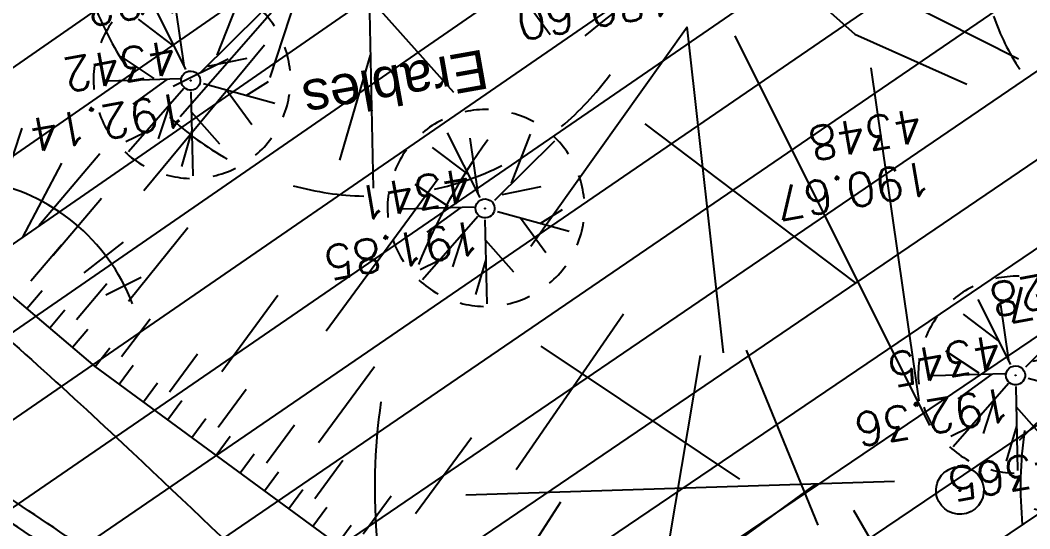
# Model space of a CAD drawing. Extents: x 0 to 613264, y -387505 to 675.
# Drawn here: x 504608 to 514860, y -315613 to -310444 of the extents above; entities that cross this region are included whole.
import ezdxf
from ezdxf.enums import TextEntityAlignment as Align
from ezdxf.lldxf.tags import DXFTag

# ---------------------------------------------------------------- set-up
doc = ezdxf.new("R2010")
doc.units = 0
for name, color, linetype in [('Fond topo - CLO_MUR', 252, 'Continuous'), ('Fond topo - ESPACE_BOISE', 252, 'Continuous'), ('Fond topo - TAL', 252, 'Continuous'), ('Fond topo - TAL_HAC', 252, 'Continuous'), ('Fond topo - VEG', 252, 'Continuous'), ('Fond topo - VEG_TXT_ESSENCE', 252, 'Continuous'), ('Fond topo - Z_500', 252, 'Continuous'), ('prlm-VRD', 2, 'Continuous'), ('SA - EBC', 252, 'Continuous')]:
    doc.layers.add(name, color=color, linetype=linetype)
for name, color, linetype, plot in [('Fond topo - N', 252, 'Continuous', False), ('Fond topo - NCACHE', 252, 'Continuous', False), ('Fond topo - ZCACHE', 252, 'Continuous', False)]:
    doc.layers.add(name, color=color, linetype=linetype, plot=plot)
doc.layers.add('Fond topo - P', color=252, linetype='Continuous', lineweight=50)
doc.layers.add('Fond topo - VOI', color=252, linetype='Continuous', lineweight=25)
doc.styles.add('2000_ARIAL', font='arial.ttf', dxfattribs={"height": 0.400000006})
doc.styles.add('SIMPLEX', font='simplex_.ttf', dxfattribs={"height": 1.25})
tags = doc.linetypes.add('L1', pattern=[1.0000000298023224, 0.6000000238418579, -0.4000000059604645]).pattern_tags.tags
tags[6:7] = [DXFTag(74, 4), DXFTag(75, 0), DXFTag(340, '0'), DXFTag(46, 0.0), DXFTag(50, 0.0), DXFTag(44, 0.0), DXFTag(45, 0.0)]
tags[4:5] = [DXFTag(74, 4), DXFTag(75, 0), DXFTag(340, '0'), DXFTag(46, 0.0), DXFTag(50, 0.0), DXFTag(44, 0.0), DXFTag(45, 0.0)]
tags = doc.linetypes.add('L16', pattern=[0.37500001490116125, 0.300000011920929, -0.07500000298023224]).pattern_tags.tags
tags[6:7] = [DXFTag(74, 4), DXFTag(75, 0), DXFTag(340, '0'), DXFTag(46, 0.0), DXFTag(50, 0.0), DXFTag(44, 0.0), DXFTag(45, 0.0)]
tags[4:5] = [DXFTag(74, 4), DXFTag(75, 0), DXFTag(340, '0'), DXFTag(46, 0.0), DXFTag(50, 0.0), DXFTag(44, 0.0), DXFTag(45, 0.0)]
tags = doc.linetypes.add('L8', pattern=[0.22500000894069674, 0.1500000059604645, -0.07500000298023224]).pattern_tags.tags
tags[6:7] = [DXFTag(74, 4), DXFTag(75, 0), DXFTag(340, '0'), DXFTag(46, 0.0), DXFTag(50, 0.0), DXFTag(44, 0.0), DXFTag(45, 0.0)]
tags[4:5] = [DXFTag(74, 4), DXFTag(75, 0), DXFTag(340, '0'), DXFTag(46, 0.0), DXFTag(50, 0.0), DXFTag(44, 0.0), DXFTag(45, 0.0)]

# ---------------------------------------------------------------- blocks, each defined once
blk = doc.blocks.new('PTOPO')
at = {"layer": 'Fond topo - NCACHE', "style": 'SIMPLEX'}
blk.add_attdef('MAT', text='', height=0.34, dxfattribs=at).set_placement((0.09999999986030161, -0.09999999962747097), align=Align.TOP_LEFT)
at = {"layer": 'Fond topo - ZCACHE', "style": 'SIMPLEX'}
blk.add_attdef('ALT', (0.09999999986030161, 0.09999999962747097), '', height=0.34, dxfattribs=at)
blk = doc.blocks.new('RESINEUX')
at = {"ltscale": 2}
for p, q in [((-0.154166515, -0.311129288), (-0.074169264, -0.3911265390000001)), ((-0.174165828, -0.341128257), (-0.124167546, -0.411125851)), ((-0.204164797, -0.36112757), (-0.174165828, -0.431125164)), ((-0.234163766, -0.381126882), (-0.22416411, -0.431125164)), ((-0.264162735, -0.3911265390000001), (-0.264162735, -0.431125164))]:
    blk.add_line(p, q, dxfattribs=at)
blk.add_ellipse((-0.265161906, -0.212133051), major_axis=(-0.141416496, 0.141416496), ratio=0.9999999999999891, start_param=2.259520706035595, end_param=3.289317319450373, dxfattribs=at)
blk = doc.blocks.new('VEG14')
at = {"ltscale": 2, "flags": 128}
for points in [[(0.5, 0, -1), (-0.5, 0, -1)], [(0.016, 0, -1), (-0.016, 0, -1)]]:
    blk.add_lwpolyline(points, format="xyb", close=True, dxfattribs=at)
blk = doc.blocks.new('VEG12')
at = {"ltscale": 2}
for p, q in [((0.01815258799999997, 0.057406781), (0.100441039, 0.47293725)), ((0.05749608, 0.253444298), (0.145517598, 0.414706841)), ((0.037902722, 0.15845596), (-0.06593155700000003, 0.344147082)), ((-0.158788295, 0.086017079), (-0.245985314, 0.284587218)), ((0.04981112299999996, 0.033821695), (0.391570728, 0.285894318)), ((0.143890955, 0.107467204), (0.230033352, 0.253971609)), ((0.2917471699999999, 0.208620217), (0.392372872, 0.233301274)), ((-0.05229389700000003, 0.02983962500000001), (-0.383643778, 0.204631851)), ((-0.25001839, 0.135126714), (-0.3755999820000001, 0.091127132)), ((0.122915307, -0.02992704099999999), (0.317230371, 0.05540147100000001)), ((0.057557527, -0.01766878999999999), (0.411943876, -0.08413611500000001)), ((-0.05265807700000003, -0.029192154), (-0.412380265, -0.256628677)), ((-0.09359106700000003, -0.049762263), (-0.2956446150000001, -0.04653133200000001)), ((0.184132294, -0.04763066399999999), (0.323120213, -0.192805613)), ((0.01825986499999999, -0.057372749), (0.107637982, -0.4128258760000001)), ((0.02259491799999996, -0.07955337300000001), (0.001649748999999978, -0.36183712)), ((-0.151821475, -0.09483882200000002), (-0.2999525240000001, -0.315936062)), ((0.05371548199999998, -0.188497704), (0.197263789, -0.356749422))]:
    blk.add_line(p, q, dxfattribs=at)
for start, end in [(90, 103.8461539085843), (62.30769199853572, 76.15384597947835), (117.6923078993823, 131.5384619204946), (34.61538499867542, 48.46153799321151), (145.3846149358338, 159.2307690506909), (6.923076979206323, 20.76923090842763), (173.0769230068974, 186.9230769931026), (339.2307689837768, 353.0769230207937), (200.7692310571047, 214.6153850641662), (311.5384620067885, 325.3846150013246), (228.4615380795054, 242.3076921006177), (283.8461540205217, 297.6923080014643), (256.1538460914157, 270)]:
    blk.add_arc((0, 0), 0.496982058, start, end, dxfattribs=at)
blk = doc.blocks.new('VEG12A')
at = {"ltscale": 2}
for p, q in [((0.01815258799999997, 0.057406781), (0.100441039, 0.47293725)), ((0.05749608, 0.253444298), (0.145517598, 0.414706841)), ((0.037902722, 0.15845596), (-0.06593155700000003, 0.344147082)), ((0.04981112299999996, 0.033821695), (0.391570728, 0.285894318)), ((-0.158788295, 0.086017079), (-0.245985314, 0.284587218)), ((0.143890955, 0.107467204), (0.230033352, 0.253971609)), ((0.2917471699999999, 0.208620217), (0.392372872, 0.233301274)), ((-0.05229389700000003, 0.02983962500000001), (-0.383643778, 0.204631851)), ((-0.25001839, 0.135126714), (-0.3755999820000001, 0.091127132)), ((0.122915307, -0.02992704099999999), (0.317230371, 0.05540147100000001)), ((0.057557527, -0.01766878999999999), (0.411943876, -0.08413611500000001)), ((-0.05265807700000003, -0.029192154), (-0.412380265, -0.256628677)), ((-0.09359106700000003, -0.049762263), (-0.2956446150000001, -0.04653133200000001)), ((0.01825986499999999, -0.057372749), (0.107637982, -0.4128258760000001)), ((0.184132294, -0.04763066399999999), (0.323120213, -0.192805613)), ((0.02259491799999996, -0.07955337300000001), (0.001649748999999978, -0.36183712)), ((-0.151821475, -0.09483882200000002), (-0.2999525240000001, -0.315936062)), ((0.05371548199999998, -0.188497704), (0.197263789, -0.356749422))]:
    blk.add_line(p, q, dxfattribs=at)
for start, end in [(90, 103.8461539085843), (62.30769199853572, 76.15384597947835), (117.6923078993823, 131.5384619204946), (34.61538499867542, 48.46153799321151), (145.3846149358338, 159.2307690506909), (6.923076979206323, 20.76923090842763), (173.0769230068974, 186.9230769931026), (339.2307689837768, 353.0769230207937), (200.7692310571047, 214.6153850641662), (311.5384620067885, 325.3846150013246), (228.4615380795054, 242.3076921006177), (283.8461540205217, 297.6923080014643), (256.1538460914157, 270)]:
    blk.add_arc((0, 0), 0.496982058, start, end, dxfattribs=at)
blk = doc.blocks.new('A$C1F970F0F')
at = {"layer": 'SA - EBC'}
h = blk.add_hatch(dxfattribs=at)
h.set_pattern_fill('_USER', color=256, scale=74.99999999999999, angle=-325.7236014113932, style=0, pattern_type=0)
h.set_pattern_definition([(34.27639858860678, (-277130161.1279894, -473864756.7787022), (-42.238928459823, 61.97477650275113), [])])
edge = h.paths.add_edge_path()
edge.add_line((5801.470568619522, -3162.013069131843), (4083.559282644929, -3271.123614088357))
edge.add_line((4083.559282644929, -3271.123614088356), (4014.481307725509, -3717.332461968055))
edge.add_line((4014.48130772551, -3717.332461968055), (3135.517961824245, -3810.19300101904))
edge.add_line((3135.517961824245, -3810.19300101904), (2274.245008604417, -3693.648081323564))
edge.add_line((2274.245008604417, -3693.648081323564), (1554.636776175834, -3420.099318784944))
edge.add_arc((2508.775769578408, -2315.674454232369), 1459.498372788833, 157.1868533427094, 229.1754823893534, ccw=False)
edge.add_arc((1966.013830892235, -2087.371785851423), 870.6752834691503, 94.3015183869224, 157.1868533106914, ccw=False)
edge.add_line((1900.708697991695, -1219.149067345796), (2859.239020416566, -1223.495634912559))
edge.add_arc((3100.860739749298, 1265.329539486049), 2500.526305395239, 264.4549516394795, 302.9422754293212)
edge.add_arc((4209.331858878893, -445.3369775435177), 462.1229708170858, 302.9422754305585, 376.8336969250394)
edge.add_arc((2214.122706379954, -1049.006753214115), 2546.655714682971, 16.8336969158998, 38.14703645440247)
edge.add_arc((3041.32627014761, -399.2990096244524), 1494.806919462396, 38.14703657403813, 72.97328584086019)
edge.add_line((3479.031970107599, 1029.988031775616), (2182.437305702805, 1414.38613606858))
edge.add_line((2182.437305702805, 1414.38613606858), (1056.590900019184, 1822.819186472099))
edge.add_arc((1766.412018482452, 3779.442320525911), 2081.398594438606, 212.7495497786225, 250.0603089288685, ccw=False)
edge.add_line((15.86575126143373, 2653.472571668582), (-104.0907319930869, 3091.26353710603))
edge.add_line((-104.0907319930869, 3091.26353710603), (-169.6986146466322, 3639.54836895815))
edge.add_line((-169.6986146466322, 3639.548368958149), (-35.58090533515337, 6158.014854826562))
edge.add_arc((-194.3533792400212, 7143.826589584332), 998.5156357593988, 279.1493507374978, 373.962283499627)
edge.add_arc((2392.201579171132, 7786.918955579627), 1666.786287877102, 172.6269749467245, 193.9622835974407, ccw=False)
edge.add_arc((-45.50651600643437, 8102.354993671941), 791.2455775503726, -7.373025019439765, 16.43829965925021)
edge.add_line((713.3969204091394, 8326.263765657093), (486.7428317772967, 9142.81155059313))
edge.add_line((486.7428317772967, 9142.811550593131), (1338.845530021721, 9564.23852196786))
edge.add_line((1338.845530021721, 9564.23852196786), (1632.623584095551, 8945.24637913095))
edge.add_line((1632.623584095551, 8945.246379130947), (1394.029444699765, 8829.874494032001))
edge.add_line((1394.029444699765, 8829.874494032001), (1731.997733793977, 8131.230781666551))
edge.add_arc((1233.216649704336, 7889.945865525577), 554.0766919865823, -19.640967550384175, 25.815335324856676, ccw=False)
edge.add_line((1755.055695752756, 7703.706797235046), (1558.214479468655, 6807.520788570679))
edge.add_line((1558.214479468655, 6807.52078857068), (1570.021725572625, 6609.158708993335))
edge.add_line((1570.021725572625, 6609.158708993335), (1852.913141606868, 5734.125706863067))
edge.add_line((1852.913141606869, 5734.125706863067), (2726.748207475315, 4020.986816292172))
edge.add_line((2726.748207475315, 4020.986816292172), (3802.352916265851, 4004.947770972833))
edge.add_arc((8355.58168857983, 5950.706307988518), 4951.552134169374, 203.138762427905, 230.8301436200186)
edge.add_arc((13583.66465597079, 12367.85935474512), 13228.79229856088, 230.8301435441083, 233.1638398044412)
edge.add_line((5652.622255943647, 1780.153648245416), (4998.697813068342, 1820.441475819727))
edge.add_line((4998.697813068342, 1820.441475819727), (4863.841220233488, 767.0816613875431))
edge.add_line((4863.841220233488, 767.0816613875434), (5595.355488733695, 631.185878681516))
edge.add_line((5595.355488733695, 631.1858786815158), (5852.747939948536, -2020.707044821664))
edge.add_line((5852.747939948536, -2020.707044821665), (5881.394298709887, -2966.563612924887))
edge.add_line((5881.394298709887, -2966.563612924887), (5801.470568619523, -3162.013069131842))
at = {"layer": 'Fond topo - CLO_MUR', "linetype": 'L8', "ltscale": 2, "flags": 128}
blk.add_lwpolyline([(3375.085925823509, 3377.319546554006), (3611.63195047487, 3180.338288114491), (3780.034951767066, 3071.657482371819), (3975.98775753637, 2972.256559574312)], dxfattribs=at)
at = {"layer": 'Fond topo - ESPACE_BOISE', "linetype": 'L1', "ltscale": 2, "flags": 128}
blk.add_lwpolyline([(5801.470568619522, -3162.013069131843), (4083.559282644929, -3271.123614088356), (4014.48130772551, -3717.332461968055), (3135.517961824245, -3810.19300101904), (2274.245008604417, -3693.648081323564), (1554.636776175834, -3420.099318784944, -0.3248648439675891), (1163.447808694293, -1749.787382690587, -0.2814891279475962), (1900.708697991695, -1219.149067345796), (2859.239020416566, -1223.495634912559, 0.1695292870025676), (4460.631470672048, -833.159289007697, 0.3340686001642133), (4651.652558133293, -311.5085830883972, 0.09326601102169153), (4216.884593398947, 524.0158635944096, 0.153138720952933), (3479.031970107599, 1029.988031775616), (2182.437305702805, 1414.38613606858), (1056.590900019184, 1822.819186472099, -0.1642525569996709), (15.86575126143373, 2653.472571668582), (-104.0907319930869, 3091.26353710603), (-169.6986146466322, 3639.548368958149), (-35.58090533515337, 6158.014854826562, 0.4390366150430304), (774.660880078399, 7384.751557306568, -0.09336270405047195), (739.1967976091219, 8000.81547627212, 0.104271961321091), (713.3969204091394, 8326.263765657093), (486.7428317772967, 9142.811550593131), (1338.845530021721, 9564.23852196786), (1632.623584095551, 8945.246379130947), (1394.029444699765, 8829.874494032001), (1731.997733793977, 8131.23078166655, -0.2009829630843761), (1755.055695752756, 7703.706797235046), (1558.214479468655, 6807.52078857068), (1570.021725572625, 6609.158708993335), (1852.913141606869, 5734.125706863067), (2726.748207475315, 4020.986816292172), (3802.352916265851, 4004.947770972833, 0.121417881002313), (5228.074839294609, 2111.882341611708, 0.01018302282179253), (5652.622255943647, 1780.153648245416), (4998.697813068342, 1820.441475819727), (4863.841220233488, 767.0816613875434), (5595.355488733695, 631.1858786815158), (5852.747939948536, -2020.707044821665), (5881.394298709887, -2966.563612924887)], format="xyb", close=True, dxfattribs=at)
at = {"layer": 'Fond topo - TAL', "linetype": 'L8', "ltscale": 2, "flags": 128}
for points in [[(3095.782607199828, 2385.585303046955, 0.2025701717713174), (3062.928562418754, 2428.211306367457, -0.007879161599459306), (2857.803467410294, 2566.268508164295, -0.01612499363821745), (2760.575440600426, 2638.720483728613, -0.005612050926987784), (2357.461271401177, 2967.296817088869, -0.02310981944406066), (2262.98048469697, 3053.793995152751, -0.02656853736084773), (2121.606081146174, 3211.721960668646, -0.03868213141289542), (2038.45437682572, 3333.343527862226, -0.007175392863421301), (1963.013500548578, 3468.842593592141, -0.004924543901637316), (1858.109154729277, 3668.478834636397, -0.003633774980151405), (1725.411288200116, 3931.858539373142, -0.005756497948632509), (1644.66149301996, 4099.913051201009, -0.02086462232268653), (1548.002817935727, 4331.961080216465, -0.01528835115206335), (1439.664852180741, 4656.282704507437, -0.00998661920293276), (1370.416238611539, 4904.713335883505, -0.02421681069612429), (1348.592634374304, 5010.498408480193, -0.004068535753421325), (1329.870118341899, 5137.04332846393, -0.00117186381131355), (1269.618313142295, 5576.012034803227, -0.001529534022618814), (1207.758708859682, 6045.509424564135, -0.006277708336209411), (1194.419927550409, 6160.595131915282, -0.0295487888980973), (1190.357233869101, 6253.392064706427, -0.007897956095757505), (1200.907519814881, 6592.264625065231, -0.009534636861174617), (1219.619672052993, 6875.423149991743, -0.02633710465156826), (1230.412077270945, 6953.292803315764)], [(1648.476071099158, 4701.044742868301), (1893.836695455289, 4444.173057774624), (2760.977628470978, 3666.99480532285), (3028.826082149247, 3460.239980397087), (3286.899550296483, 3277.195127444467, 0.171233238763422), (3472.041498058922, 3224.408252583907, -0.137285581872792), (3581.59565091623, 3200.893260052817), (3809.656691272578, 2997.558123048317), (3923.665475203653, 2946.706003644211)]]:
    blk.add_lwpolyline(points, format="xyb", dxfattribs=at)
at = {"layer": 'Fond topo - TAL', "ltscale": 2, "flags": 128}
blk.add_lwpolyline([(3957.59698330233, 2412.259917044002, -0.3425138750578529), (3406.885209989199, 2389.106051835992), (3038.389476030778, 2659.934852452931), (2530.54520203733, 3091.617978206086), (2294.302469555111, 3326.532365966428), (2122.098396306587, 3557.314033333056), (1939.759742864402, 3903.483195508229), (1734.751709066676, 4375.89273427344), (1606.07620429634, 4718.291820492157)], format="xyb", dxfattribs=at)
at = {"layer": 'Fond topo - TAL_HAC', "ltscale": 2}
for p, q in [((3480.730896705856, 2781.942152615512), (3639.391716761943, 3004.983940947067)), ((3676.487378565093, 2673.638500941837), (3639.391716761943, 3004.983940947067)), ((3087.947960605785, 2838.59872892327), (3210.348714857493, 2986.524573232572)), ((2981.143896057862, 2803.092478766256), (3043.319439732024, 2876.237552117228)), ((3272.99661782814, 2696.002056562657), (3386.701805680945, 2850.711882857619)), ((3072.362027682774, 2726.192135246417), (3132.576481457357, 2800.959906112665)), ((2973.139954831514, 2746.897981769432), (3004.227726668595, 2783.470518444918)), ((3019.307616047432, 2707.654061222595), (3050.395387884512, 2744.226597898081)), ((2969.137984112622, 2718.800733338435), (2984.68187013688, 2737.087001608763)), ((3167.011259366181, 2654.757650402542), (3223.863853260698, 2732.112563319091)), ((2992.221814723354, 2699.178773017097), (3007.765700742065, 2717.465041383264)), ((3065.223151464368, 2669.988720358446), (3094.328667510148, 2708.157672873603)), ((3465.905100409737, 2555.012334456881), (3574.759987839602, 2713.172422447582)), ((3015.305645425593, 2679.55681267843), (3030.849531352798, 2697.843081061927)), ((3038.389476030778, 2659.934852452931), (3053.27729633107, 2678.75911354285)), ((3772.722297742313, 2498.624583825215), (3699.83679754253, 2676.252576809331)), ((3114.018580212495, 2634.13544735524), (3142.444877151089, 2672.812903767762)), ((3621.337139908716, 2481.676311859104), (3653.137959702037, 2671.02442505268)), ((3062.955858268746, 2641.879599083378), (3077.169006746708, 2661.218327335393)), ((3265.276788501064, 2582.536636889673), (3322.12938243024, 2659.891549989234)), ((3087.52224058089, 2623.82434560499), (3101.735388950017, 2643.163073782828)), ((3163.151344745278, 2598.024940415793), (3191.577641678326, 2636.702396924154)), ((3112.08862280153, 2605.769092143932), (3126.30177129682, 2625.107820487452)), ((3136.655005056827, 2587.713838865885), (3150.868153643623, 2607.052567192076)), ((3212.284109215667, 2561.914433772527), (3240.710406154261, 2600.591890185048)), ((3161.22138740363, 2569.658585570509), (3175.434535876044, 2588.997313918361)), ((3363.542317504237, 2510.315623306959), (3420.394911433413, 2587.670536406521)), ((3185.787769636051, 2551.603332296795), (3200.000918096684, 2570.942060457303)), ((3261.416873817768, 2525.803927199104), (3289.843170756362, 2564.481383611626)), ((3210.35415183936, 2533.54807874423), (3224.567300317322, 2552.886806996245)), ((3234.920534186163, 2515.492825448854), (3249.133682646796, 2534.831553609362)), ((3310.549638236169, 2489.693420281319), (3338.975935192092, 2528.370876785347)), ((3459.465305657792, 2441.624960304023), (3511.415289448456, 2522.354132211062)), ((3259.486916406802, 2497.437571987796), (3273.700064902093, 2516.776300331315)), ((3857.035374331589, 2430.45307446684), (3808.643389542663, 2513.363965137052)), ((3284.053298639223, 2479.382318714081), (3298.266447248896, 2498.72104703594))]:
    blk.add_line(p, q, dxfattribs=at)
at = {"layer": 'Fond topo - VOI', "linetype": 'L16', "ltscale": 2, "flags": 128}
for points in [[(56.86273404000667, 5466.869533712125, 0.01722442130375293), (100.7490957892572, 5241.697965665058, 0.04305158241120926), (129.0531697791089, 5154.237426918125, 0.001177569187763674), (261.1383144067263, 4843.032870582231, 0.002427729493112618), (326.2931529755457, 4692.548588717941, 0.001967020956825959), (521.7143402869494, 4251.859969264527, 0.009053493585175633), (566.2761374997808, 4157.064661844938, 0.02150890483590385), (610.9202550321957, 4075.450427662592, 0.003755857879048691), (889.7388132796558, 3621.776473779397, 0.006031040761159129), (1058.432869866898, 3358.963102764782, 0.008024603406108846), (1190.723453779874, 3165.076943838002, 0.04845863152505209), (1333.12735334017, 2999.950607903149, 0.03430654925623074), (1569.661950786684, 2803.244906391133, 0.02760387630777388), (1826.234968976132, 2638.810179415927, 0.04574181495738096), (1994.127830099467, 2563.162316615725, 0.003041655411540011), (2118.636492087664, 2521.094780365128, 0.0008412879643141841), (2569.95813666258, 2372.502347187572, 0.002454288050361413), (2676.546111865867, 2338.186503763289, 0.001190149676915431), (2896.85720450872, 2269.025802803667, 0.2729859319538775), (3085.813253685456, 2299.397294490318, 0.5229621065076793), (3073.34446760256, 2445.294900231599, -0.00786055030879591), (2869.230622651343, 2582.682530549924, -0.01612499385767952), (2773.036716856073, 2654.363904177509, -0.005612051181520921), (2370.270541471567, 2982.65658904875, -0.02310981858493283), (2277.152658593871, 3067.906028562828, -0.02656853706870258), (2137.194908309708, 3224.251464528256, -0.03868213082134395), (2055.787146643901, 3343.322260046691, -0.007175393436975411), (1980.62549295001, 3478.319814973278, -0.004924544095459816), (1875.904400606205, 3677.607318775999, -0.003633774744343019), (1743.337332500545, 3940.727413854674, -0.005756498423518589), (1662.78697956522, 4108.366851243539, -0.02086462172059421), (1566.769855111369, 4338.874712779702, -0.01528835093536459), (1458.819309716361, 4662.036551636573, -0.009986619233383176), (1389.785193736479, 4909.697668854853, -0.02421681082814337), (1368.352793964908, 5013.586465003814, -0.004068535890819898), (1349.677914238661, 5139.809412170728, -0.001171863945288602), (1289.438857186837, 5578.685241930464, -0.00152953393264567), (1227.595236878256, 6048.061317698067, -0.006277708744472327), (1214.314274635904, 6162.648167620609, -0.02954878833963652), (1210.354884519365, 6253.085519557625, -0.007897955815137008), (1220.885509931378, 6591.326589082498, -0.009534637172886556), (1239.547369758186, 6873.72407204614, -0.03049426633253396), (1252.434107135826, 6961.345490526273, -0.01959706265007154), (1271.710791750347, 7038.058871881049, -0.007385007286054106), (1333.748061266518, 7238.506499872628, -0.00703834365838784), (1410.346328429002, 7462.873897527673, -0.02475780953821647), (1436.145647660488, 7525.181389840833, -0.03116737178628414), (1471.634894757119, 7589.471303993479, 0.01624541013141497), (1543.319578909271, 7710.6426178109, 0.01140558707328078), (1607.813491966961, 7834.851061375523, 0.007490832612850338), (1698.790012244002, 8027.532514171119, 0.04894958720658051), (1711.858641002832, 8065.895651161012, 0.0172000170103988), (1734.285776140107, 8178.786629708202)], [(2987.090255887735, 3525.93497605828), (2778.771690985974, 3693.824894364961), (1920.458931361637, 4483.244150666394), (1739.378929368471, 4662.191092956335), (1547.087246993569, 4825.52897472625, 0.006613177661415453), (1566.221531503088, 4729.05661493679, 0.0253330758707247), (1572.817973495041, 4704.227986633317, 0.0108239182364817), (1678.81001846685, 4396.774028150211, 0.0154671533395052), (1764.198655707288, 4185.787397135205, 0.008576348943051731), (1882.645658717033, 3929.312283425553, 0.01028033573557607), (1989.460137957958, 3719.219452988883, 0.01106412546931602), (2075.120058173796, 3567.168406023353, 0.01276571990151378), (2155.559066897506, 3439.066135894078, 0.02852594718343021), (2262.119649222697, 3296.916511789957, 0.02727313298894189), (2389.426971177748, 3161.580198370903, 0.02090956724912697), (2508.122789435383, 3057.557199478523, -0.007088603211397751), (2866.451620112523, 2760.622745821428, -0.01193470594219347), (3066.402775042653, 2581.675054487797, -0.00729741006515078), (3381.893297893625, 2276.680049208291), (3780.922905691493, 1773.423919905976), (3898.039086804947, 1615.372682788266), (4174.519084710243, 1187.402733783909), (4241.50575886574, 689.604471750609)]]:
    blk.add_lwpolyline(points, format="xyb", dxfattribs=at)
at = {"layer": 'Fond topo - P', "ltscale": 2}
ref = blk.add_blockref('PTOPO', (3630.195235171229, 3063.765446331053), dxfattribs=dict(at, xscale=99.99999999999994, yscale=99.99999999999994, zscale=99.99999999999994, rotation=190.0656205306617))
ref.add_attrib('MAT', '4349', dxfattribs={"layer": 'Fond topo - N', "color": 0, "ltscale": 2, "height": 33.99999999999999, "rotation": 190.0656204987762, "style": 'SIMPLEX'}).set_placement((3618.601393310218, 3071.863768802562), align=Align.TOP_LEFT)
ref.add_attrib('ALT', '189.60', (3622.096912430749, 3052.171604426191), dxfattribs={"layer": 'Fond topo - Z_500', "color": 0, "ltscale": 2, "height": 33.99999999999999, "rotation": 190.0656204987762, "style": 'SIMPLEX'})
ref = blk.add_blockref('PTOPO', (3200.036706311847, 3027.873622229758), dxfattribs=dict(at, xscale=99.99999999999994, yscale=99.99999999999994, zscale=99.99999999999994, rotation=190.0656205306617))
ref.add_attrib('MAT', '4991', dxfattribs={"layer": 'Fond topo - N', "color": 0, "ltscale": 2, "height": 33.99999999999999, "rotation": 190.0656204987762, "style": 'SIMPLEX'}).set_placement((3188.442864502824, 3035.971944975785), align=Align.TOP_LEFT)
ref.add_attrib('ALT', '191.22', (3184.043149579785, 3066.278458976829), dxfattribs={"layer": 'Fond topo - Z_500', "color": 0, "ltscale": 2, "height": 33.99999999999999, "rotation": 190.0656204987762, "style": 'SIMPLEX'})
ref = blk.add_blockref('PTOPO', (3135.724438184013, 2950.456905916762), dxfattribs=dict(at, xscale=99.99999999999994, yscale=99.99999999999994, zscale=99.99999999999994, rotation=190.0656205306617))
ref.add_attrib('MAT', '4342', dxfattribs={"layer": 'Fond topo - N', "color": 0, "ltscale": 2, "height": 33.99999999999999, "rotation": 190.0656204987762, "style": 'SIMPLEX'}).set_placement((3124.130596352114, 2958.555228667121), align=Align.TOP_LEFT)
ref.add_attrib('ALT', '192.14', (3127.626115437987, 2938.863064107739), dxfattribs={"layer": 'Fond topo - Z_500', "color": 0, "ltscale": 2, "height": 33.99999999999999, "rotation": 190.0656204987762, "style": 'SIMPLEX'})
ref = blk.add_blockref('PTOPO', (3892.782297041567, 2880.849615205403), dxfattribs=dict(at, xscale=99.99999999999994, yscale=99.99999999999994, zscale=99.99999999999994, rotation=190.0656205306617))
ref.add_attrib('MAT', '4348', dxfattribs={"layer": 'Fond topo - N', "color": 0, "ltscale": 2, "height": 33.99999999999999, "rotation": 190.0656204987762, "style": 'SIMPLEX'}).set_placement((3881.18845515768, 2888.947937681244), align=Align.TOP_LEFT)
ref.add_attrib('ALT', '190.67', (3884.683974278211, 2869.255773304873), dxfattribs={"layer": 'Fond topo - Z_500', "color": 0, "ltscale": 2, "height": 33.99999999999999, "rotation": 190.0656204987762, "style": 'SIMPLEX'})
ref = blk.add_blockref('PTOPO', (3434.587062900683, 2820.488798147227), dxfattribs=dict(at, xscale=99.99999999999994, yscale=99.99999999999994, zscale=99.99999999999994, rotation=190.0656205306617))
ref.add_attrib('MAT', '4341', dxfattribs={"layer": 'Fond topo - N', "color": 0, "ltscale": 2, "height": 33.99999999999999, "rotation": 190.0656204987762, "style": 'SIMPLEX'}).set_placement((3422.993221068783, 2828.587120897586), align=Align.TOP_LEFT)
ref.add_attrib('ALT', '191.85', (3426.488740154656, 2808.894956338204), dxfattribs={"layer": 'Fond topo - Z_500', "color": 0, "ltscale": 2, "height": 33.99999999999999, "rotation": 190.0656204987762, "style": 'SIMPLEX'})
ref = blk.add_blockref('PTOPO', (4092.636267209536, 2716.050298266725), dxfattribs=dict(at, xscale=99.99999999999994, yscale=99.99999999999994, zscale=99.99999999999994, rotation=190.0656205306617))
ref.add_attrib('MAT', '4347', dxfattribs={"layer": 'Fond topo - N', "color": 0, "ltscale": 2, "height": 33.99999999999999, "rotation": 190.0656204987762, "style": 'SIMPLEX'}).set_placement((4081.042425400512, 2724.148621012751), align=Align.TOP_LEFT)
ref.add_attrib('ALT', '192.28', (4102.343904953407, 2771.377790983991), dxfattribs={"layer": 'Fond topo - Z_500', "color": 0, "ltscale": 2, "height": 33.99999999999999, "rotation": 190.0656204987762, "style": 'SIMPLEX'})
ref = blk.add_blockref('PTOPO', (3973.229963875944, 2650.957424799547), dxfattribs=dict(at, xscale=99.99999999999994, yscale=99.99999999999994, zscale=99.99999999999994, rotation=190.0656205306617))
ref.add_attrib('MAT', '4345', dxfattribs={"layer": 'Fond topo - N', "color": 0, "ltscale": 2, "height": 33.99999999999999, "rotation": 190.0656204987762, "style": 'SIMPLEX'}).set_placement((3961.636121935209, 2659.05574747573), align=Align.TOP_LEFT)
ref.add_attrib('ALT', '192.36', (3965.131641135464, 2639.363582894686), dxfattribs={"layer": 'Fond topo - Z_500', "color": 0, "ltscale": 2, "height": 33.99999999999999, "rotation": 190.0656204987762, "style": 'SIMPLEX'})
ref = blk.add_blockref('PTOPO', (4034.305894850449, 2534.694046648771), dxfattribs=dict(at, xscale=99.99999999999994, yscale=99.99999999999994, zscale=99.99999999999994, rotation=190.0656205306617))
ref.add_attrib('MAT', '4365', dxfattribs={"layer": 'Fond topo - N', "color": 0, "ltscale": 2, "height": 33.99999999999999, "rotation": 190.0656204987762, "style": 'SIMPLEX'}).set_placement((4022.712053018549, 2542.79236939913), align=Align.TOP_LEFT)
ref.add_attrib('ALT', '193.02', (4203.756338834735, 2542.419792396544), dxfattribs={"layer": 'Fond topo - Z_500', "color": 0, "ltscale": 2, "height": 33.99999999999999, "rotation": 190.0656204987762, "style": 'SIMPLEX'})
at = {"layer": 'Fond topo - VEG', "ltscale": 2, "zscale": 99.99999999999997}
for name, p, xscale, yscale, rotation in [('VEG12', (3318.508563064214, 3132.95532671826), 603.8399999999999, 603.8399999999999, 192.432705982593), ('VEG12A', (4186.501492622581, 3098.713817505098), 503.1999999999997, 503.1999999999997, 192.432705982593), ('RESINEUX', (2582.628404159863, 2793.257035104913), 997.2781133949251, 997.2781133949251, 116.6488402594871), ('VEG12', (3922.439547941292, 2536.923364073975), 1207.68, 1207.68, 192.432705982593), ('VEG12', (3136.713882601442, 2950.979502147072), 201.2799999999999, 201.2799999999999, 192.432705982593), ('VEG12', (4375.609812473452, 2537.135397827272), 799.9999999999998, 799.9999999999998, 192.432705982593), ('VEG14', (3135.450252774585, 2950.312088953503), 19.38, 19.38, 207.8417380991697), ('VEG12', (3435.302321874025, 2820.866577231266), 201.2799999999999, 201.2799999999999, 192.432705982593), ('VEG14', (3434.312877491255, 2820.343981183968), 19.38, 19.38, 207.8417380991697), ('VEG12', (3974.219408241384, 2651.48002075534), 201.2799999999999, 201.2799999999999, 192.432705982593), ('VEG14', (3972.955778449186, 2650.812607744783), 19.38, 19.38, 207.8417380991697), ('VEG14', (3916.502881471382, 2533.787786875127), 48.44799999999999, 48.44799999999999, 207.8417380991697)]:
    blk.add_blockref(name, p, dxfattribs=dict(at, xscale=xscale, yscale=yscale, rotation=rotation))
at = {"layer": 'Fond topo - VEG_TXT_ESSENCE', "style": '2000_ARIAL'}
blk.add_text('Erables', height=39.99999999999999, rotation=190.0656205035111, dxfattribs=at).set_placement((3433.063069967588, 2982.26950883231))

msp = doc.modelspace()

# ---------------------------------------------------------------- block references
at = {"layer": 'prlm-VRD', "xscale": 9.999999999999998, "yscale": 9.999999999999998, "zscale": 9.999999999999998}
msp.add_blockref('A$C1F970F0F', (474984.9359816406, -340561.1028248291, -9.999999999999997e-07), dxfattribs=at)

doc.saveas('drawing.dxf')
